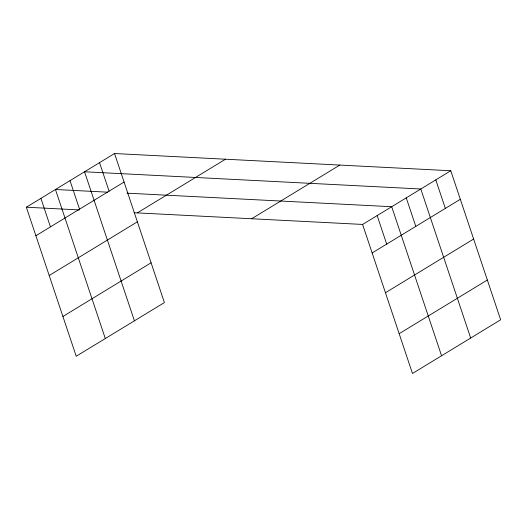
<?xml version="1.0" encoding="UTF-8"?>
<svg xmlns="http://www.w3.org/2000/svg" width="527" height="527" viewBox="0 0 527 527"><rect width="100%" height="100%" fill="white"/><g stroke="black" fill="none" stroke-linecap="round" stroke-linejoin="round"><path stroke-width="0.79" d="M114.53 153.528L164.398 302.564L76.217 356.245L26.35 207.216L114.53 153.528L450.783 170.755L500.65 319.784L412.47 373.472L362.602 224.436L134.095 212.73M35.889 235.727L124.076 182.046M137.316 212.895L225.497 159.213M49.195 275.502L137.382 221.814M62.911 316.477L151.091 262.789M251.642 218.751L339.823 165.07M362.602 224.436L450.783 170.755M372.148 252.953L460.328 199.272M385.454 292.722L473.635 239.041M399.163 333.703L487.343 280.015M107.712 192.177L55.447 189.496L105.314 338.532M127.014 193.165L391.699 206.722L441.567 355.758M26.35 207.216L79.419 209.93M435.796 179.878L445.335 208.396M470.67 338.038L420.803 189.002L84.551 171.782L134.418 320.818M406.251 197.862L415.796 226.379M377.154 215.583L386.693 244.093M99.537 162.652L109.082 191.169M69.999 180.636L79.544 209.153M40.902 198.356L50.44 226.873"/></g></svg>
